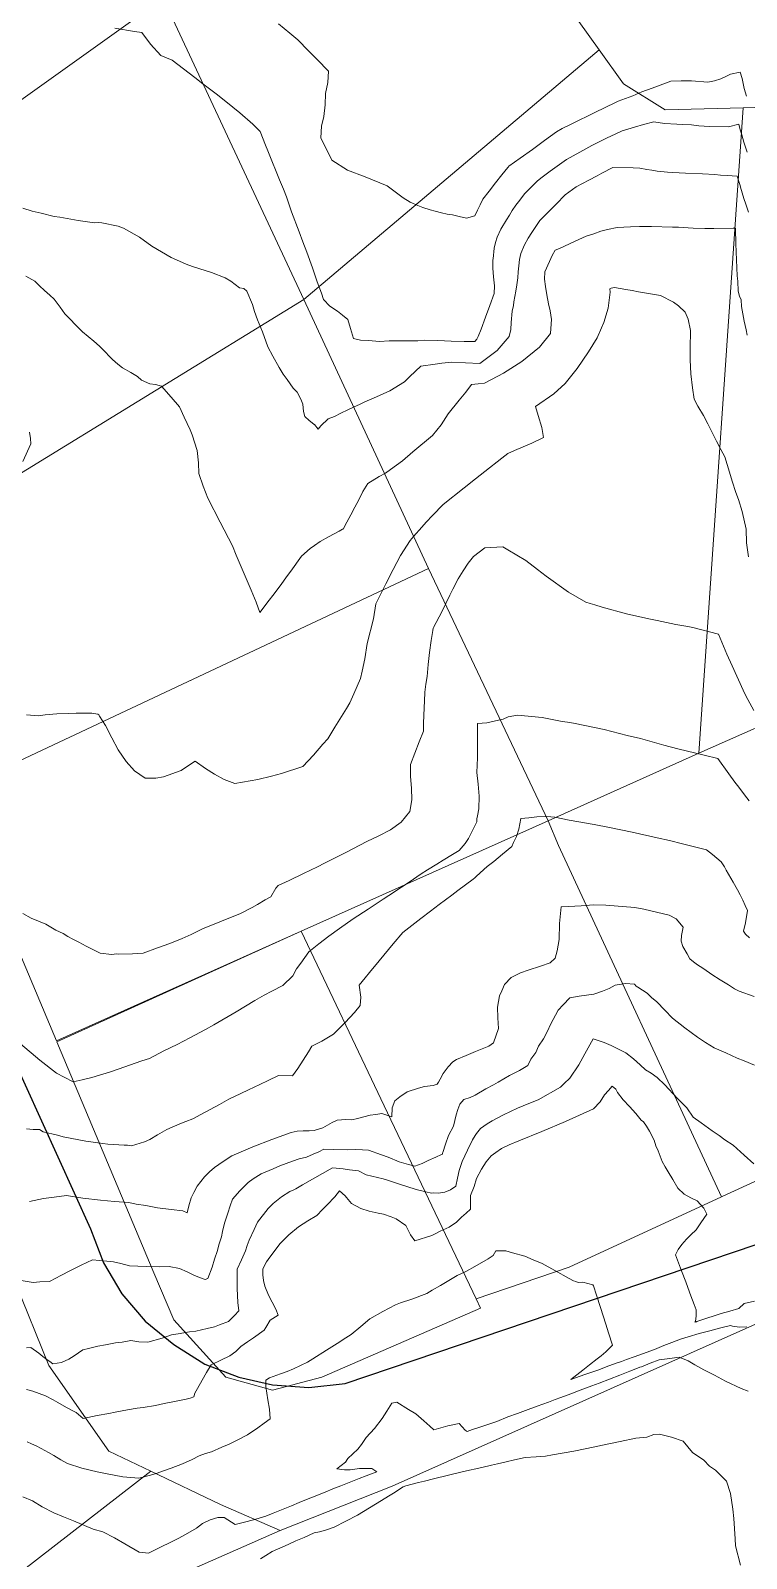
# Model space of a CAD drawing. Header units: inches. Extents: x 11351264 to 11356330, y 6702313 to 6706468.
# Drawn here: x 11352192 to 11352467, y 6705263 to 6705850 of the extents above; entities that cross this region are included whole.
import ezdxf

# ---------------------------------------------------------------- set-up
doc = ezdxf.new("R2010")
doc.units = ezdxf.units.IN
doc.header["$MEASUREMENT"] = 0
doc.layers.add('Shumate_Contours_clip1', color=7, linetype='Continuous', lineweight=0)
doc.layers.add('Shumate_Parcels_clip1', color=7, linetype='Continuous', lineweight=0)
doc.layers.add('Shumate_Streets_clip1', color=7, linetype='Continuous')

msp = doc.modelspace()

# ---------------------------------------------------------------- linework, layer by layer
at = {"layer": 'Shumate_Contours_clip1'}
for points, elevation in [([(11352224.37, 6705851.37), (11352231.85, 6705850.08), (11352234.67, 6705849.76), (11352238.01, 6705845.3), (11352242.06, 6705840.91), (11352246.42, 6705839.06), (11352255.16, 6705832.42), (11352258.24, 6705830.04), (11352263.87, 6705825.75), (11352269.79, 6705820.96), (11352272.39, 6705818.84), (11352277.37, 6705814.41), (11352280.21, 6705811.68), (11352282.28, 6705806.35), (11352283.18, 6705804.26), (11352284.97, 6705799.73), (11352286.18, 6705796.86), (11352287.67, 6705793.11), (11352289.18, 6705789.46), (11352290.37, 6705786.49), (11352292.35, 6705780.76), (11352295.27, 6705773.02), (11352296.66, 6705769.26), (11352298.14, 6705765.23), (11352300.32, 6705759.2), (11352302.24, 6705753.81), (11352303.88, 6705749.45), (11352304.65, 6705746.97), (11352307.03, 6705744.51), (11352310.04, 6705742.58), (11352311.89, 6705740.96), (11352313.94, 6705739.31), (11352314.99, 6705735.91), (11352316.12, 6705732.03), (11352318.9, 6705731.38), (11352321.92, 6705731.27), (11352326.11, 6705730.9), (11352329.83, 6705731.07), (11352332.54, 6705731.12), (11352335.06, 6705731.14), (11352337.58, 6705731.17), (11352340.96, 6705731.19), (11352343.58, 6705731.38), (11352348.61, 6705731.26), (11352353.76, 6705731.04), (11352358.76, 6705730.93), (11352362.84, 6705730.88), (11352363.64, 6705731.81), (11352364.06, 6705732.79), (11352365.28, 6705735.67), (11352366.89, 6705740.23), (11352368.55, 6705744.76), (11352370.2, 6705749.3), (11352370.39, 6705752.33), (11352370.02, 6705755.71), (11352369.73, 6705759.04), (11352369.72, 6705761.76), (11352369.77, 6705762.14), (11352369.79, 6705762.31), (11352369.83, 6705762.73), (11352370.31, 6705766.77), (11352370.77, 6705768.96), (11352371.45, 6705771.01), (11352372.87, 6705774.02), (11352374.98, 6705777.69), (11352376.12, 6705779.51), (11352377.15, 6705781.24), (11352378.56, 6705783.28), (11352380.09, 6705785.3), (11352381.88, 6705787.62), (11352383.44, 6705789.19), (11352385.01, 6705790.79), (11352386.88, 6705792.71), (11352388.74, 6705794.08), (11352391.81, 6705796.35), (11352398.06, 6705800.88), (11352403.18, 6705803.7), (11352407.88, 6705806.29), (11352410.08, 6705807.48), (11352413.44, 6705809.07), (11352417.07, 6705810.73), (11352419.53, 6705811.88), (11352424.22, 6705813.34), (11352427.66, 6705814.35), (11352431.67, 6705815.38), (11352435.74, 6705814.75), (11352440.54, 6705814.44), (11352442.69, 6705814.29), (11352446.12, 6705814.16), (11352449.05, 6705813.89), (11352453.11, 6705813.61), (11352460.34, 6705813.39), (11352464.32, 6705814.53), (11352464.95, 6705812.35), (11352465.51, 6705810.42), (11352466.36, 6705807.56), (11352467.54, 6705803.71)], 1424), ([(11352287.31, 6705853.08), (11352291.6, 6705849.53), (11352294.78, 6705846.97), (11352298.83, 6705842.64), (11352302.21, 6705839.31), (11352306.54, 6705834.87), (11352306.28, 6705830.52), (11352305.34, 6705826.31), (11352305.22, 6705821.95), (11352304.77, 6705817.46), (11352303.86, 6705813.71), (11352303.6, 6705809.21), (11352307.78, 6705800.61), (11352313.85, 6705796.72), (11352320.65, 6705794.15), (11352329.13, 6705790.75), (11352335.2, 6705786.16), (11352337.9, 6705784.53), (11352340.92, 6705783.13), (11352342.83, 6705782.36), (11352345.67, 6705781.47), (11352347.62, 6705780.95), (11352350.01, 6705780.39), (11352352.2, 6705779.91), (11352354.18, 6705779.55), (11352356.74, 6705778.96), (11352359.66, 6705778.33), (11352362.79, 6705779.24), (11352363.89, 6705781.45), (11352364.9, 6705783.49), (11352365.95, 6705785.61), (11352368.39, 6705788.74), (11352370.83, 6705791.86), (11352373.26, 6705794.98), (11352375.47, 6705797.77), (11352375.72, 6705798.07), (11352375.94, 6705798.29), (11352380.29, 6705801.41), (11352384.95, 6705804.79), (11352389.62, 6705808.16), (11352394.29, 6705811.53), (11352396.48, 6705812.76), (11352399.83, 6705814.45), (11352403.23, 6705816.11), (11352405.89, 6705817.45), (11352410.02, 6705819.44), (11352411.95, 6705820.41), (11352418.02, 6705823.33), (11352423.56, 6705825.42), (11352427.11, 6705826.93), (11352430.99, 6705828.35), (11352438.26, 6705830.97), (11352442.2, 6705831.17), (11352446.18, 6705831.16), (11352452.51, 6705830.6), (11352455.03, 6705831.16), (11352457.44, 6705831.9), (11352459.39, 6705832.85), (11352461.21, 6705833.77), (11352464.91, 6705834.53), (11352465.62, 6705832.01), (11352466.44, 6705828.18), (11352467.38, 6705825.18)], 1422), ([(11352188.91, 6705782.18), (11352192.52, 6705781.03), (11352196.01, 6705780.28), (11352200.96, 6705778.95), (11352203.13, 6705778.69), (11352210.27, 6705777.41), (11352216.57, 6705776.46), (11352217.89, 6705776.63), (11352219.34, 6705776.55), (11352225.69, 6705775.18), (11352227.68, 6705774.41), (11352233.78, 6705770.99), (11352238.62, 6705767.58), (11352246.03, 6705763.23), (11352246.87, 6705762.75), (11352251.84, 6705760.6), (11352254.23, 6705759.75), (11352259.52, 6705758.07), (11352261.56, 6705757.41), (11352266.75, 6705755.3), (11352268.95, 6705754.03), (11352272.25, 6705751.55), (11352273.99, 6705751.29), (11352275.12, 6705750.22), (11352277.3, 6705745.12), (11352278.13, 6705742.38), (11352279.24, 6705739.18), (11352281.14, 6705734.55), (11352283.15, 6705728.82), (11352285.11, 6705725.21), (11352287.53, 6705720.88), (11352289.06, 6705718.3), (11352290.63, 6705716.26), (11352292.93, 6705712.98), (11352294.53, 6705711.35), (11352295.85, 6705708.69), (11352296.71, 6705706.8), (11352296.9, 6705703.98), (11352297.41, 6705701.99), (11352299.14, 6705700.46), (11352300.95, 6705699.08), (11352301.07, 6705698.99), (11352301.1, 6705698.96), (11352302.54, 6705697.17), (11352303.6, 6705698.41), (11352306.42, 6705701.07), (11352308.89, 6705702.08), (11352311.28, 6705703.26), (11352313.94, 6705704.64), (11352316.37, 6705705.69), (11352318.47, 6705706.69), (11352320.5, 6705707.61), (11352324.97, 6705709.61), (11352330.12, 6705711.86), (11352335.74, 6705715.36), (11352337.88, 6705717.45), (11352342.04, 6705721.43), (11352347.55, 6705722.21), (11352350.14, 6705722.51), (11352353.99, 6705722.91), (11352359.18, 6705722.65), (11352364.78, 6705722.42), (11352371.45, 6705727.44), (11352376.04, 6705732.74), (11352376.65, 6705735.51), (11352376.8, 6705738.24), (11352377.19, 6705742.49), (11352377.74, 6705744.66), (11352377.83, 6705746.19), (11352378.59, 6705750.19), (11352379.04, 6705752.71), (11352379.37, 6705755.42), (11352379.5, 6705757.65), (11352379.7, 6705760), (11352379.96, 6705762.36), (11352380.54, 6705764.69), (11352381.98, 6705768.03), (11352383.4, 6705770.64), (11352384.72, 6705772.76), (11352387.88, 6705777.45), (11352391.02, 6705780.61), (11352394.12, 6705783.76), (11352397.58, 6705787.27), (11352401.79, 6705790.34), (11352406.72, 6705792.98), (11352409.87, 6705794.64), (11352411.66, 6705795.6), (11352415.9, 6705797.84), (11352423.7, 6705797.7), (11352426.3, 6705797.58), (11352428.94, 6705797.05), (11352430.93, 6705796.74), (11352432.93, 6705796.41), (11352436.91, 6705795.97), (11352438.98, 6705795.87), (11352443.86, 6705795.6), (11352450.35, 6705795.35), (11352455.13, 6705795.05), (11352457.26, 6705794.91), (11352459.92, 6705794.76), (11352463.74, 6705794.53), (11352464.83, 6705790.89), (11352465.04, 6705790.21), (11352465.67, 6705788.1), (11352466.35, 6705785.89), (11352467.02, 6705783.71), (11352468.05, 6705780.59)], 1426), ([(11352190.12, 6705756.03), (11352193.59, 6705754.08), (11352195.34, 6705752.31), (11352197.23, 6705750.51), (11352199.38, 6705748.74), (11352201.05, 6705747.1), (11352203.26, 6705744.03), (11352205.15, 6705741.53), (11352207.18, 6705739.42), (11352209.2, 6705737.29), (11352211.89, 6705734.56), (11352216.25, 6705730.94), (11352218.46, 6705729.05), (11352220.41, 6705727.09), (11352222.57, 6705724.78), (11352223.48, 6705724), (11352225.53, 6705722.13), (11352227.32, 6705720.74), (11352230.56, 6705718.96), (11352233.07, 6705717.39), (11352234.6, 6705715.99), (11352237.8, 6705714.57), (11352239.94, 6705714.34), (11352242.31, 6705713.64), (11352246.06, 6705709.43), (11352249.2, 6705705.7), (11352251.04, 6705701.71), (11352253.28, 6705696.83), (11352254.08, 6705694.94), (11352256.06, 6705688.94), (11352256.57, 6705684.17), (11352256.71, 6705680.08), (11352258.37, 6705675.25), (11352260.12, 6705670.56), (11352264.82, 6705661.35), (11352269.55, 6705652.28), (11352271.03, 6705648.7), (11352272.9, 6705644.15), (11352274.87, 6705639.67), (11352276.85, 6705635.2), (11352278.67, 6705630.61), (11352280.06, 6705626.59), (11352283.73, 6705631.32), (11352285.08, 6705633.18), (11352287.94, 6705636.93), (11352290.8, 6705640.87), (11352292.09, 6705642.58), (11352296.16, 6705648.28), (11352299.51, 6705651.23), (11352301.16, 6705652.38), (11352303.3, 6705653.89), (11352306.59, 6705655.79), (11352310.66, 6705657.95), (11352311.98, 6705658.74), (11352312.18, 6705658.72), (11352313.6, 6705661.38), (11352315.14, 6705664.23), (11352316.69, 6705667.09), (11352318.24, 6705669.93), (11352319.78, 6705673.11), (11352321.63, 6705676.23), (11352326, 6705678.91), (11352328.44, 6705680.26), (11352330.36, 6705681.59), (11352335, 6705684.97), (11352338.92, 6705688.47), (11352346.59, 6705694.73), (11352349.86, 6705698.77), (11352352.52, 6705703.06), (11352356.79, 6705708.36), (11352359.31, 6705711.4), (11352361.55, 6705714.27), (11352364.17, 6705714.62), (11352366.52, 6705714.79), (11352371.72, 6705717.53), (11352373.81, 6705718.72), (11352380.86, 6705723.18), (11352387.64, 6705728.64), (11352391.92, 6705733.92), (11352392.11, 6705735.82), (11352392.32, 6705739.37), (11352391.85, 6705742.62), (11352391.13, 6705745.31), (11352390.53, 6705748.86), (11352390.03, 6705751.98), (11352389.59, 6705754.84), (11352389.71, 6705757.64), (11352391.5, 6705761.63), (11352392.57, 6705763.9), (11352393.67, 6705765.98), (11352395.44, 6705766.68), (11352399.19, 6705768.39), (11352402.84, 6705770.14), (11352405.7, 6705771.36), (11352408.6, 6705772.3), (11352411.29, 6705773.28), (11352413.85, 6705773.96), (11352417.57, 6705774.74), (11352422.75, 6705775.03), (11352426.17, 6705775.11), (11352430.84, 6705775.11), (11352438.86, 6705774.89), (11352441.11, 6705774.84), (11352446.79, 6705774.53), (11352451.29, 6705774.32), (11352454.81, 6705774.32), (11352462.19, 6705774.47), (11352463.04, 6705774.43), (11352463.13, 6705774.18), (11352463.28, 6705768.39), (11352463.5, 6705762.24), (11352463.78, 6705756.16), (11352463.99, 6705754.11), (11352464.16, 6705750.19), (11352464.63, 6705748.32), (11352465.25, 6705746.84), (11352465.45, 6705744.32), (11352466.43, 6705738.72), (11352467.16, 6705735.37), (11352467.64, 6705733.32)], 1428), ([(11352190.36, 6705587.21), (11352194.86, 6705586.89), (11352197.6, 6705587.2), (11352202.03, 6705587.64), (11352206.44, 6705587.82), (11352209.52, 6705587.9), (11352212.58, 6705587.96), (11352215.51, 6705587.85), (11352217.75, 6705587.57), (11352218.15, 6705587.27), (11352218.48, 6705586.76), (11352220.75, 6705583.13), (11352223.23, 6705578.35), (11352225.62, 6705573.79), (11352228.75, 6705569.32), (11352231.95, 6705565.75), (11352236.07, 6705562.85), (11352240.08, 6705562.93), (11352243.11, 6705563.37), (11352249.84, 6705565.82), (11352252.3, 6705567.54), (11352255.31, 6705569.42), (11352259.19, 6705566.61), (11352262.69, 6705564.37), (11352266.4, 6705562.4), (11352270.46, 6705560.79), (11352279.38, 6705562.39), (11352284.62, 6705563.7), (11352288.43, 6705564.74), (11352296.62, 6705567.43), (11352300.81, 6705571.69), (11352304.32, 6705576), (11352306.22, 6705578.02), (11352309.02, 6705582.57), (11352313.52, 6705589.7), (11352314.7, 6705591.88), (11352316.26, 6705595.32), (11352318.87, 6705601.24), (11352319.52, 6705604.05), (11352320.49, 6705608.82), (11352321.45, 6705614.69), (11352323.88, 6705624.17), (11352324.72, 6705629.96), (11352325.75, 6705632.05), (11352328.54, 6705637.69), (11352331.42, 6705643.12), (11352334.29, 6705648.56), (11352337.9, 6705654.33), (11352339.26, 6705655.84), (11352342.39, 6705659.5), (11352344.08, 6705661.42), (11352346.5, 6705663.92), (11352350.68, 6705668.23), (11352358.67, 6705674.57), (11352363.04, 6705677.98), (11352366.71, 6705680.83), (11352373.26, 6705685.97), (11352375.54, 6705687.77), (11352378.08, 6705688.97), (11352384.74, 6705691.8), (11352389.23, 6705693.88), (11352388.64, 6705697.76), (11352387.14, 6705702.38), (11352386.18, 6705705.82), (11352393.21, 6705710.72), (11352397.6, 6705714.65), (11352402.13, 6705720.46), (11352406.55, 6705726.93), (11352409.86, 6705732.32), (11352411.49, 6705736.15), (11352412.42, 6705738.17), (11352414.08, 6705743.71), (11352414.92, 6705749.9), (11352414.79, 6705751.1), (11352415.26, 6705751.38), (11352416.58, 6705751.67), (11352420.92, 6705750.88), (11352423.33, 6705750.44), (11352425.74, 6705750.02), (11352429.57, 6705749.35), (11352431.89, 6705748.96), (11352434.19, 6705748.6), (11352439.25, 6705746.06), (11352441.13, 6705744.55), (11352443.76, 6705742.16), (11352444.92, 6705739.49), (11352445.76, 6705735.09), (11352445.69, 6705728.23), (11352445.66, 6705723.87), (11352445.84, 6705721.17), (11352445.93, 6705718.43), (11352446.57, 6705713.04), (11352447.13, 6705708.68), (11352448.64, 6705706.05), (11352450.79, 6705702.45), (11352452.45, 6705699.23), (11352454.07, 6705695.88), (11352455.82, 6705692.52), (11352457.4, 6705689.36), (11352458.96, 6705686.51), (11352460.77, 6705680.66), (11352461.85, 6705677.2), (11352463.26, 6705672.74), (11352464.2, 6705670.06), (11352465.71, 6705665.42), (11352467.15, 6705658.72), (11352467.29, 6705653.41), (11352468.07, 6705647.99)], 1430), ([(11352191.54, 6705696.04), (11352191.97, 6705693.59), (11352192.01, 6705691.46), (11352188.98, 6705684.68)], 1430), ([(11352189.02, 6705510.81), (11352192.15, 6705509.03), (11352197.83, 6705506.77), (11352201.71, 6705504.44), (11352204.41, 6705503.08), (11352206.25, 6705502.04), (11352208.17, 6705500.97), (11352210.45, 6705499.83), (11352213.26, 6705498.21), (11352218.69, 6705495.62), (11352223.17, 6705495.09), (11352224.99, 6705495.3), (11352225.75, 6705495.22), (11352231.2, 6705495.36), (11352235.3, 6705495.58), (11352240.76, 6705497.58), (11352245.5, 6705499.31), (11352250.29, 6705501.2), (11352253.68, 6705502.81), (11352258.35, 6705505.07), (11352263.24, 6705507.05), (11352267.56, 6705508.77), (11352272.39, 6705510.72), (11352277.17, 6705513.15), (11352279.24, 6705514.27), (11352282.17, 6705516.14), (11352284.35, 6705517.26), (11352286.34, 6705520.54), (11352287.18, 6705521.62), (11352291.36, 6705523.5), (11352296.87, 6705526.2), (11352302.28, 6705528.82), (11352305.05, 6705530.21), (11352313.19, 6705534.28), (11352321.24, 6705538.5), (11352325.85, 6705540.67), (11352330.38, 6705542.98), (11352334.51, 6705545.92), (11352337.76, 6705550.04), (11352338.63, 6705554.58), (11352338.49, 6705559.11), (11352338.08, 6705563.6), (11352338.07, 6705568.14), (11352341.46, 6705576.86), (11352343.05, 6705580.98), (11352343.13, 6705584.13), (11352343.22, 6705586.81), (11352343.33, 6705590.08), (11352343.45, 6705592.51), (11352343.64, 6705595.98), (11352344.01, 6705599.08), (11352344.44, 6705602.03), (11352344.9, 6705606.61), (11352345.39, 6705611.2), (11352346.01, 6705615.8), (11352346.67, 6705619.75), (11352346.83, 6705620.61), (11352346.95, 6705620.9), (11352350.13, 6705626.89), (11352353.2, 6705633.26), (11352354.42, 6705635.61), (11352356.42, 6705639.57), (11352358.32, 6705642.59), (11352360.3, 6705645.63), (11352362.36, 6705648.14), (11352366.7, 6705651.49), (11352373.62, 6705651.92), (11352375.55, 6705650.75), (11352382.38, 6705646.63), (11352386.9, 6705643.12), (11352390.32, 6705640.57), (11352398.83, 6705634.4), (11352405.54, 6705630.63), (11352407.17, 6705630.12), (11352409.01, 6705629.57), (11352411.83, 6705628.7), (11352421.19, 6705626.07), (11352429.73, 6705624.24), (11352432.98, 6705623.49), (11352440.16, 6705622.06), (11352444.77, 6705621.24), (11352446.73, 6705620.81), (11352456.55, 6705618.33), (11352459.78, 6705610.65), (11352461.82, 6705606.05), (11352466.06, 6705596.74), (11352467.11, 6705594.59), (11352470.16, 6705588.88)], 1432), ([(11352188.06, 6705460.75), (11352195.49, 6705454.37), (11352201.85, 6705449.44), (11352204.87, 6705447.88), (11352208.27, 6705446.04), (11352211.78, 6705446.85), (11352215.49, 6705447.7), (11352222.74, 6705449.88), (11352226.01, 6705451.04), (11352229.99, 6705452.44), (11352234.71, 6705454.1), (11352237.69, 6705455.01), (11352243.17, 6705457.95), (11352248.38, 6705460.42), (11352253.24, 6705462.98), (11352259.19, 6705466.23), (11352262.48, 6705467.98), (11352271.04, 6705472.96), (11352278.16, 6705477.42), (11352281.81, 6705479.41), (11352284.71, 6705480.95), (11352288.93, 6705483.17), (11352292.76, 6705486.87), (11352294.22, 6705489.49), (11352295.87, 6705491.77), (11352298.96, 6705496.04), (11352302.88, 6705499.2), (11352306.66, 6705502.12), (11352310.76, 6705505.01), (11352316.05, 6705508.75), (11352321.79, 6705512.56), (11352323.7, 6705513.8), (11352327.57, 6705516.36), (11352329.75, 6705517.77), (11352334.57, 6705520.98), (11352337.54, 6705522.93), (11352342.24, 6705526.08), (11352344.63, 6705527.58), (11352348.15, 6705529.81), (11352350.69, 6705531.33), (11352354.25, 6705533.54), (11352356.76, 6705535.08), (11352359.14, 6705537.76), (11352360.42, 6705539.66), (11352362.05, 6705543.01), (11352363.55, 6705546.13), (11352363.58, 6705547.3), (11352363.8, 6705548.35), (11352364.31, 6705551.04), (11352364.5, 6705556), (11352364.05, 6705560.56), (11352363.58, 6705565.1), (11352363.71, 6705567.93), (11352363.88, 6705570.73), (11352363.84, 6705573.18), (11352363.86, 6705575.6), (11352363.87, 6705578.03), (11352363.82, 6705580.13), (11352363.82, 6705583.98), (11352367.49, 6705584.22), (11352370.81, 6705585.01), (11352373.7, 6705585.63), (11352375.64, 6705586.47), (11352379.23, 6705587.19), (11352388.73, 6705586.2), (11352396.41, 6705584.74), (11352398.5, 6705584.45), (11352400.82, 6705583.99), (11352412.6, 6705581.58), (11352421.48, 6705579.34), (11352426.55, 6705578.09), (11352435.53, 6705575.56), (11352440.93, 6705574.22), (11352451.09, 6705571.74), (11352456.27, 6705570.47), (11352460.55, 6705564.59), (11352462.89, 6705561.41), (11352464.43, 6705559.37), (11352466.59, 6705556.45), (11352468.3, 6705554.16)], 1434), ([(11352190.34, 6705428.05), (11352192.95, 6705427.77), (11352195.39, 6705427.8), (11352196.79, 6705426.79), (11352202.23, 6705425.54), (11352204.52, 6705424.98), (11352213.22, 6705423.25), (11352219.67, 6705422.36), (11352221.67, 6705422.1), (11352228, 6705421.74), (11352229.22, 6705421.68), (11352230.8, 6705421.5), (11352235.76, 6705422.98), (11352237.76, 6705423.92), (11352240.82, 6705425.64), (11352244.32, 6705427.79), (11352249.39, 6705429.94), (11352251.67, 6705430.8), (11352254.3, 6705431.88), (11352257.4, 6705433.57), (11352264.56, 6705437.35), (11352268.25, 6705439.36), (11352272.85, 6705441.58), (11352275.8, 6705443), (11352280.09, 6705445), (11352283.32, 6705446.56), (11352287.31, 6705448.47), (11352292.67, 6705448.43), (11352294.78, 6705451.27), (11352296.76, 6705454.47), (11352298.78, 6705457.58), (11352300.15, 6705459.74), (11352303.99, 6705461.72), (11352308.4, 6705464.43), (11352312.94, 6705468.85), (11352316.53, 6705472.72), (11352318.67, 6705475.47), (11352318.91, 6705478.64), (11352318.32, 6705483.33), (11352320.62, 6705486.04), (11352322.32, 6705488.15), (11352326.03, 6705492.63), (11352331.45, 6705499.11), (11352335.15, 6705503.5), (11352337.48, 6705505.27), (11352342.01, 6705508.94), (11352345.79, 6705511.76), (11352349.07, 6705514.31), (11352353.98, 6705517.95), (11352356.26, 6705519.63), (11352362.12, 6705523.99), (11352362.81, 6705524.53), (11352363.46, 6705525.19), (11352367.58, 6705528.86), (11352370.11, 6705530.9), (11352373.52, 6705533.64), (11352377, 6705536.59), (11352377.66, 6705538.11), (11352378.8, 6705540.4), (11352379.69, 6705543.34), (11352380.54, 6705547.38), (11352383.62, 6705547.66), (11352386.68, 6705547.98), (11352390.5, 6705548.09), (11352393.61, 6705547.84), (11352399.17, 6705546.77), (11352408.72, 6705545.08), (11352414.57, 6705543.98), (11352423.31, 6705542.17), (11352432.97, 6705539.97), (11352437.73, 6705538.96), (11352442.69, 6705537.67), (11352451.93, 6705535.34), (11352454.27, 6705533.57), (11352457.58, 6705530.71), (11352458.91, 6705528.8), (11352459.53, 6705527.51), (11352462.15, 6705522.92), (11352463.83, 6705519.98), (11352464.86, 6705518.04), (11352465.9, 6705516.01), (11352466.8, 6705513.89), (11352467.67, 6705512), (11352466.96, 6705507.28), (11352466.22, 6705503.98), (11352466.96, 6705502.92), (11352468.54, 6705501.51)], 1436), ([(11352191.58, 6705400.11), (11352196.94, 6705401.14), (11352201.01, 6705401.68), (11352205.72, 6705402.42), (11352212.04, 6705401.29), (11352218.88, 6705400.53), (11352224.28, 6705400.08), (11352229.68, 6705399.64), (11352232.52, 6705399.02), (11352236.32, 6705398.46), (11352240.79, 6705397.64), (11352245.97, 6705396.97), (11352250.54, 6705396.45), (11352252.19, 6705395.69), (11352252.87, 6705398.44), (11352253.74, 6705401.49), (11352254.78, 6705403.52), (11352256.03, 6705405.97), (11352257.46, 6705407.75), (11352258.87, 6705409.54), (11352260.77, 6705411.41), (11352262.66, 6705413.17), (11352266.03, 6705415.46), (11352269.33, 6705417.61), (11352277.42, 6705421.07), (11352284.78, 6705423.85), (11352292.15, 6705426.53), (11352294.44, 6705427.13), (11352296.75, 6705427.27), (11352299.07, 6705427.23), (11352301.07, 6705427.3), (11352301.73, 6705427.57), (11352304.39, 6705428.41), (11352308.01, 6705430.44), (11352309.83, 6705431.35), (11352313.21, 6705431.63), (11352315.48, 6705431.47), (11352317.7, 6705431.99), (11352322.56, 6705433.31), (11352324.79, 6705433.56), (11352327.09, 6705433.95), (11352330.9, 6705432.58), (11352331.03, 6705436.14), (11352332, 6705438.71), (11352333.96, 6705440.28), (11352336.82, 6705442.23), (11352341.21, 6705443.63), (11352343.47, 6705444.29), (11352346.75, 6705444.65), (11352348.3, 6705445.16), (11352348.91, 6705445.97), (11352349.54, 6705447.15), (11352350.62, 6705449.27), (11352352.51, 6705451.86), (11352354.3, 6705453.82), (11352355.81, 6705454.61), (11352359.47, 6705456.16), (11352363.13, 6705457.7), (11352368.23, 6705459.85), (11352369.99, 6705461.14), (11352371.98, 6705466.54), (11352371.67, 6705470.73), (11352371.58, 6705474.83), (11352372.32, 6705479.18), (11352373.18, 6705481.08), (11352374.21, 6705483.49), (11352376.82, 6705486.23), (11352380.4, 6705487.99), (11352383.37, 6705489), (11352388.13, 6705490.54), (11352391.76, 6705491.89), (11352393.72, 6705493.61), (11352394.46, 6705496.47), (11352395.23, 6705500.87), (11352395.39, 6705507), (11352396.05, 6705513.35), (11352398.81, 6705513.58), (11352403.74, 6705513.77), (11352408.65, 6705514.23), (11352413.18, 6705514.02), (11352424.35, 6705513.09), (11352427.86, 6705512.48), (11352437.54, 6705510.2), (11352440.25, 6705508.81), (11352443.02, 6705505.58), (11352442.36, 6705502.42), (11352442.21, 6705500.24), (11352442.85, 6705498.2), (11352444.45, 6705495.32), (11352445.52, 6705493.44), (11352447.55, 6705491.79), (11352447.88, 6705491.55), (11352448.11, 6705491.39), (11352450.87, 6705489.5), (11352454.05, 6705487.42), (11352457.24, 6705485.33), (11352460.42, 6705483.41), (11352462.71, 6705481.9), (11352464.48, 6705480.94), (11352470.27, 6705478.92)], 1438), ([(11352187.56, 6705369.8), (11352192.93, 6705368.95), (11352195.49, 6705369.16), (11352199.16, 6705369.31), (11352201.6, 6705370.57), (11352203.54, 6705371.6), (11352207.28, 6705373.54), (11352211.36, 6705375.58), (11352215.8, 6705377.67), (11352218.42, 6705377.39), (11352221.21, 6705377.06), (11352223.82, 6705376.81), (11352226.61, 6705376.18), (11352230.05, 6705375.28), (11352236.41, 6705375), (11352241.58, 6705374.92), (11352245.24, 6705375.02), (11352249.25, 6705374.32), (11352252.13, 6705373), (11352254.96, 6705371.59), (11352257.24, 6705370.74), (11352259.12, 6705370.05), (11352260.12, 6705370.4), (11352261.73, 6705374.83), (11352262.71, 6705377.84), (11352263.79, 6705381.18), (11352264.4, 6705383.39), (11352265.33, 6705386.52), (11352265.71, 6705388.51), (11352266.52, 6705391.67), (11352267.84, 6705395.61), (11352268.68, 6705398.41), (11352269.6, 6705400.95), (11352272.47, 6705404.11), (11352275.66, 6705407.34), (11352277.59, 6705408.77), (11352280.66, 6705410.65), (11352285.3, 6705412.66), (11352287.8, 6705413.82), (11352292.66, 6705415.6), (11352295.3, 6705416.46), (11352298.04, 6705417.11), (11352300.7, 6705418.25), (11352302.84, 6705419.2), (11352304.72, 6705420.15), (11352308.64, 6705420), (11352313.9, 6705419.92), (11352316.99, 6705420.11), (11352319.66, 6705419.89), (11352321.89, 6705419.75), (11352326.98, 6705417.94), (11352329.54, 6705417.04), (11352333.73, 6705415.33), (11352337.31, 6705414.27), (11352339.78, 6705413.68), (11352342.54, 6705414.65), (11352344.93, 6705415.77), (11352347.78, 6705417.07), (11352350.03, 6705418.13), (11352350.33, 6705418.26), (11352350.43, 6705418.58), (11352350.57, 6705418.94), (11352351.53, 6705422.1), (11352352.7, 6705425.5), (11352354.59, 6705429.07), (11352355.18, 6705431.18), (11352355.69, 6705433.33), (11352356.29, 6705435.43), (11352357.03, 6705437.49), (11352358.64, 6705439.23), (11352360.99, 6705440.09), (11352362.92, 6705441.01), (11352367.11, 6705443.36), (11352369.99, 6705444.93), (11352371.77, 6705445.9), (11352376.19, 6705448.46), (11352379.99, 6705450.47), (11352383.15, 6705452.41), (11352384.38, 6705454.84), (11352386.28, 6705457.34), (11352387.37, 6705459.74), (11352389.27, 6705462.6), (11352390.82, 6705465.51), (11352391.99, 6705468.18), (11352394.87, 6705473.67), (11352396.76, 6705475.76), (11352399.34, 6705478.45), (11352402.94, 6705478.99), (11352405.76, 6705479.42), (11352408.62, 6705479.75), (11352411.96, 6705480.91), (11352414.48, 6705481.97), (11352416.83, 6705483.32), (11352420.78, 6705483.95), (11352424.25, 6705483.7), (11352424.82, 6705482.9), (11352425.54, 6705482.54), (11352429.1, 6705480.16), (11352430.84, 6705478.58), (11352432.82, 6705476.91), (11352435.93, 6705473.68), (11352438.88, 6705470.63), (11352443.6, 6705466.81), (11352448.51, 6705463.32), (11352451.61, 6705461.17), (11352454.88, 6705459.15), (11352459.34, 6705457.25), (11352463.74, 6705455.23), (11352466.47, 6705454.11), (11352470.42, 6705452.5)], 1440), ([(11352190.36, 6705343.8), (11352192.04, 6705343.92), (11352195.08, 6705341.77), (11352196.65, 6705340.41), (11352198.34, 6705339.1), (11352199.37, 6705338.53), (11352200.47, 6705337.57), (11352203.79, 6705338.09), (11352206.66, 6705339.41), (11352208.69, 6705340.72), (11352212.09, 6705343.04), (11352214.17, 6705343.52), (11352217.85, 6705344.38), (11352220.78, 6705344.94), (11352224.64, 6705345.62), (11352227.15, 6705345.92), (11352230.51, 6705346.54), (11352233.62, 6705346.12), (11352236.98, 6705345.88), (11352242.54, 6705347.46), (11352246.14, 6705348.72), (11352248.67, 6705349.1), (11352253.11, 6705349.85), (11352255.52, 6705350.22), (11352259.9, 6705351.16), (11352262.69, 6705351.83), (11352264.63, 6705352.61), (11352268.02, 6705353.91), (11352270.34, 6705356.22), (11352272.04, 6705357.99), (11352271.71, 6705361.26), (11352271.53, 6705363.85), (11352271.43, 6705366.52), (11352271.37, 6705370.28), (11352271.46, 6705374.08), (11352273.06, 6705377.55), (11352274.56, 6705381.07), (11352275.27, 6705383.13), (11352276.03, 6705385.22), (11352277.88, 6705389.26), (11352279.28, 6705392.1), (11352283.34, 6705397.32), (11352285.25, 6705399.29), (11352288.49, 6705401.8), (11352291.7, 6705403.86), (11352293.17, 6705404.54), (11352293.94, 6705404.94), (11352296.48, 6705406.46), (11352300.38, 6705408.63), (11352304.27, 6705410.81), (11352308.12, 6705413.05), (11352312.18, 6705412.61), (11352314.58, 6705412.28), (11352318.05, 6705411.86), (11352321, 6705410.36), (11352327.52, 6705408.74), (11352329.58, 6705408.11), (11352333.9, 6705406.69), (11352336.69, 6705405.81), (11352340.3, 6705404.73), (11352344, 6705403.81), (11352346.14, 6705403.21), (11352346.79, 6705403.34), (11352348.86, 6705403.25), (11352351.29, 6705403.63), (11352353.5, 6705404.54), (11352355.48, 6705405.99), (11352356.13, 6705409.07), (11352356.86, 6705411.96), (11352358.01, 6705415.5), (11352359.95, 6705419.83), (11352361.96, 6705423.72), (11352362.91, 6705425.4), (11352363.42, 6705426.16), (11352365.01, 6705428.13), (11352367.51, 6705429.99), (11352369.51, 6705431.07), (11352373.89, 6705433.44), (11352379.22, 6705435.95), (11352383.62, 6705437.79), (11352387.23, 6705439.13), (11352395.78, 6705444.03), (11352397.18, 6705445.45), (11352399.31, 6705447.55), (11352402.81, 6705452.57), (11352405.08, 6705456.88), (11352408.35, 6705462.62), (11352412.53, 6705461.23), (11352415.29, 6705460.03), (11352420.93, 6705457.3), (11352423.92, 6705454.88), (11352426.37, 6705452.67), (11352428.44, 6705450.75), (11352430.69, 6705449.38), (11352432.95, 6705447.78), (11352435.91, 6705444.92), (11352437.4, 6705443.24), (11352440.82, 6705439.71), (11352444.4, 6705436.14), (11352446.81, 6705432.49), (11352449.87, 6705430.3), (11352454.08, 6705427.23), (11352456.81, 6705425.39), (11352458.95, 6705423.78), (11352462.19, 6705421.75), (11352466.46, 6705417.89), (11352470.14, 6705414.5)], 1442), ([(11352190.37, 6705327.72), (11352192.8, 6705327.05), (11352197.74, 6705325.25), (11352200.6, 6705323.76), (11352202.48, 6705322.76), (11352205.71, 6705320.8), (11352209, 6705319.11), (11352209.42, 6705318.91), (11352212.21, 6705316.62), (11352217.52, 6705317.69), (11352221.98, 6705318.53), (11352224.5, 6705318.96), (11352229.18, 6705319.85), (11352232.96, 6705320.5), (11352235.2, 6705320.87), (11352240.02, 6705321.64), (11352243.31, 6705322.29), (11352246.6, 6705322.95), (11352251.79, 6705324.07), (11352253.33, 6705324.45), (11352254.68, 6705324.9), (11352255.14, 6705326.3), (11352256.14, 6705328.1), (11352257.91, 6705331.36), (11352259.56, 6705334.23), (11352261.38, 6705337.24), (11352265.17, 6705338.96), (11352268.54, 6705340.62), (11352270.89, 6705342.39), (11352272.86, 6705344.21), (11352275.35, 6705346.02), (11352277.72, 6705347.55), (11352281.82, 6705350.57), (11352282.4, 6705351.53), (11352284.1, 6705354.37), (11352287.12, 6705356.28), (11352286.31, 6705358.67), (11352284.86, 6705361.29), (11352283.42, 6705363.99), (11352282.1, 6705367.53), (11352281.5, 6705369.72), (11352281.32, 6705371.9), (11352281.23, 6705374.1), (11352282.65, 6705376.84), (11352284.02, 6705378.59), (11352285.68, 6705380.8), (11352287.88, 6705383.71), (11352291.25, 6705387.29), (11352294.99, 6705390.25), (11352298.57, 6705392.62), (11352302.08, 6705394.68), (11352304.21, 6705396.92), (11352306.05, 6705398.8), (11352308.94, 6705401.87), (11352310.76, 6705404.13), (11352312.89, 6705402.24), (11352313.48, 6705401.59), (11352315.34, 6705399.24), (11352319.03, 6705397.35), (11352322.22, 6705396.34), (11352325.61, 6705395.62), (11352327.74, 6705395.13), (11352330.62, 6705394.15), (11352332.62, 6705393.38), (11352336.31, 6705390.79), (11352338.12, 6705387.29), (11352339.71, 6705384.92), (11352346.31, 6705386.93), (11352347.85, 6705387.79), (11352349.49, 6705388.6), (11352352.98, 6705390.15), (11352355.8, 6705392.1), (11352357.74, 6705393.97), (11352359.53, 6705395.56), (11352361.11, 6705397.04), (11352361.16, 6705399.51), (11352361.17, 6705402.35), (11352362.56, 6705405.82), (11352363.46, 6705408.95), (11352365.34, 6705412.53), (11352367.14, 6705415.28), (11352369.13, 6705417.56), (11352370.94, 6705418.88), (11352373.14, 6705420.47), (11352376.09, 6705421.8), (11352379.79, 6705423.34), (11352388.65, 6705426.92), (11352397.67, 6705430.85), (11352408.43, 6705435.64), (11352410.98, 6705438.45), (11352412.75, 6705441.04), (11352414.19, 6705442.71), (11352415.6, 6705444.42), (11352417.12, 6705443.22), (11352417.73, 6705441.99), (11352419.87, 6705439.17), (11352422.29, 6705436.63), (11352424.74, 6705433.95), (11352426.85, 6705431.39), (11352427.7, 6705430.64), (11352428.81, 6705429.06), (11352430.02, 6705427.11), (11352431.8, 6705423.67), (11352432.5, 6705421.46), (11352433.35, 6705419.56), (11352434.9, 6705415.45), (11352436.07, 6705413.44), (11352437.18, 6705411.41), (11352438.96, 6705408.5), (11352440.87, 6705405.2), (11352443.38, 6705402.87), (11352445.86, 6705401.44), (11352448.3, 6705400.26), (11352450.94, 6705397.44), (11352452.02, 6705395.15), (11352449.75, 6705391.89), (11352447.91, 6705389.2), (11352445.89, 6705387.27), (11352444.3, 6705385.54), (11352442.43, 6705383.5), (11352441.02, 6705381.64), (11352440.01, 6705379.52), (11352442.29, 6705373.41), (11352443.94, 6705369.09), (11352444.75, 6705366.94), (11352445.97, 6705363.74), (11352447.21, 6705360.47), (11352448, 6705358.39), (11352447.91, 6705356.08), (11352447.65, 6705353.92), (11352447.48, 6705353.6), (11352448.04, 6705353.8), (11352448.23, 6705353.86), (11352451.69, 6705355.05), (11352455.26, 6705356.24), (11352457.64, 6705356.99), (11352460.85, 6705357.85), (11352464.41, 6705358.85), (11352466.43, 6705360.86), (11352470.43, 6705361.66)], 1444), ([(11352190.59, 6705307.62), (11352192.29, 6705306.83), (11352194.14, 6705306), (11352195.98, 6705305.03), (11352198.86, 6705303.51), (11352200.85, 6705302.36), (11352203.56, 6705300.73), (11352206.2, 6705299.32), (11352211.67, 6705297.42), (11352217.52, 6705296.04), (11352221.37, 6705295.34), (11352227.44, 6705294.19), (11352233.58, 6705293.56), (11352238.03, 6705294.83), (11352240.28, 6705295.45), (11352243.5, 6705296.54), (11352246, 6705297.45), (11352250.32, 6705299.13), (11352254.04, 6705300.84), (11352256.75, 6705302.25), (11352259.26, 6705303.07), (11352261.54, 6705303.81), (11352265.52, 6705305.5), (11352268.29, 6705306.7), (11352271.15, 6705308.1), (11352275.37, 6705310.31), (11352279.39, 6705313), (11352281.85, 6705314.72), (11352284.04, 6705316.44), (11352283.8, 6705320.11), (11352283.22, 6705323.81), (11352282.4, 6705328.85), (11352282.49, 6705331.29), (11352283.88, 6705332.16), (11352288.07, 6705333.72), (11352290.58, 6705334.69), (11352293.06, 6705335.68), (11352298.4, 6705338.25), (11352300.46, 6705339.55), (11352305.78, 6705342.9), (11352309.81, 6705345.46), (11352313.19, 6705347.64), (11352315.2, 6705348.94), (11352318.95, 6705351.99), (11352322.39, 6705354.94), (11352327.46, 6705357.77), (11352332.3, 6705360.33), (11352334.29, 6705361.01), (11352338.58, 6705362.49), (11352344.36, 6705364.71), (11352346.39, 6705365.88), (11352349.62, 6705367.79), (11352356.03, 6705371.61), (11352359.56, 6705373.29), (11352362.82, 6705374.99), (11352368, 6705377.98), (11352369.83, 6705379.23), (11352370.93, 6705381.08), (11352374.8, 6705381.03), (11352377.27, 6705380.35), (11352382.1, 6705379.05), (11352385.22, 6705377.63), (11352388.78, 6705376.2), (11352393.56, 6705373.52), (11352399.15, 6705370.48), (11352400.74, 6705369.51), (11352401.62, 6705369.28), (11352402.51, 6705368.9), (11352404.43, 6705368.96), (11352408.18, 6705367.94), (11352408.45, 6705367.56), (11352409.58, 6705363.97), (11352411.14, 6705359.25), (11352413.23, 6705352.86), (11352414.28, 6705349.59), (11352415.74, 6705344.82), (11352413.22, 6705342.16), (11352411.44, 6705340.73), (11352409.86, 6705339.48), (11352406.91, 6705337.18), (11352404.36, 6705335.2), (11352399.76, 6705331.54), (11352405.19, 6705333.46), (11352407.39, 6705334.23), (11352410.53, 6705335.36), (11352413.31, 6705336.39), (11352417.22, 6705337.81), (11352419.21, 6705338.53), (11352421.12, 6705339.23), (11352424.08, 6705340.31), (11352427.34, 6705341.51), (11352431.89, 6705343.18), (11352435.55, 6705344.6), (11352438.58, 6705345.79), (11352442, 6705347.04), (11352444.91, 6705348.04), (11352449.1, 6705349.21), (11352453.27, 6705350.35), (11352457.41, 6705351.44), (11352461.17, 6705352.38), (11352461.98, 6705352.12), (11352464.59, 6705351.77), (11352467.43, 6705351.85)], 1446), ([(11352188.96, 6705286.49), (11352192.66, 6705284.86), (11352196.42, 6705282.55), (11352200.87, 6705280.32), (11352204.62, 6705278.71), (11352208.39, 6705277.16), (11352216.01, 6705273.96), (11352219.76, 6705272.98), (11352224.18, 6705270.68), (11352228.2, 6705268.3), (11352233.74, 6705265.21), (11352237.25, 6705264.74), (11352240.91, 6705266.53), (11352242.97, 6705267.57), (11352244.89, 6705268.52), (11352248.91, 6705270.56), (11352252.4, 6705272.44), (11352255.82, 6705274.36), (11352258.05, 6705276.16), (11352260.99, 6705277.58), (11352263.91, 6705278.51), (11352266.35, 6705278.45), (11352270.67, 6705275.8), (11352275.28, 6705276.98), (11352278.58, 6705277.87), (11352282.37, 6705278.96), (11352285.26, 6705280.16), (11352287.83, 6705281.2), (11352292.31, 6705283), (11352295.25, 6705284.2), (11352297.46, 6705285.12), (11352299.68, 6705286.04), (11352305.2, 6705288.29), (11352308.23, 6705289.48), (11352311.26, 6705290.66), (11352315.75, 6705292.41), (11352318.36, 6705293.47), (11352321.07, 6705294.46), (11352325.09, 6705296.03), (11352323.25, 6705297.38), (11352320.98, 6705297.38), (11352318.44, 6705297.29), (11352314.91, 6705296.87), (11352312.67, 6705296.86), (11352309.75, 6705297.2), (11352313.02, 6705299.79), (11352313.98, 6705301.2), (11352317.76, 6705304.8), (11352319.23, 6705306.59), (11352321.05, 6705309.23), (11352324.19, 6705312.77), (11352327.12, 6705316.54), (11352329.01, 6705319.46), (11352330.89, 6705322.43), (11352332.78, 6705322.89), (11352337.37, 6705320.06), (11352340.15, 6705318.37), (11352343.27, 6705315.66), (11352345.52, 6705313.59), (11352347.07, 6705312.24), (11352352.44, 6705313.78), (11352356.86, 6705314.62), (11352359.13, 6705312.04), (11352359.86, 6705311.58), (11352361.95, 6705312.4), (11352364.77, 6705313.28), (11352367.1, 6705314.03), (11352371.27, 6705315.45), (11352375.47, 6705317.22), (11352379.19, 6705318.56), (11352382.33, 6705319.69), (11352386.74, 6705321.3), (11352391.14, 6705322.92), (11352393.76, 6705323.87), (11352395.96, 6705324.67), (11352399.79, 6705326.11), (11352403.38, 6705327.47), (11352407.86, 6705329.18), (11352410.65, 6705330.22), (11352414.6, 6705331.74), (11352418.54, 6705333.27), (11352422.49, 6705334.8), (11352425.38, 6705335.93), (11352426.25, 6705336.26), (11352426.89, 6705336.5), (11352430.21, 6705337.81), (11352433.71, 6705339.19), (11352437.85, 6705339.7), (11352441.45, 6705340.15), (11352444.87, 6705338.7), (11352447.49, 6705337.19), (11352450.89, 6705335.32), (11352455.02, 6705333.27), (11352459.31, 6705330.92), (11352465.3, 6705328.16), (11352467.96, 6705327.1)], 1448), ([(11352280.39, 6705262.56), (11352282.4, 6705263.91), (11352284.93, 6705265.44), (11352286.87, 6705266.33), (11352291.07, 6705268.13), (11352294.01, 6705269.52), (11352297.23, 6705270.86), (11352301.06, 6705272.6), (11352303.11, 6705273.02), (11352305.37, 6705273.61), (11352308.69, 6705274.72), (11352317.69, 6705279.41), (11352322.31, 6705282.21), (11352326.96, 6705284.98), (11352329.62, 6705286.71), (11352331.56, 6705287.79), (11352335.32, 6705290.33), (11352336.27, 6705290.62), (11352341.11, 6705291.95), (11352343.49, 6705292.52), (11352346.88, 6705293.43), (11352352.66, 6705294.83), (11352358.45, 6705296.19), (11352365.55, 6705297.79), (11352369.28, 6705298.65), (11352371.55, 6705299.18), (11352374.84, 6705299.93), (11352378.13, 6705300.67), (11352382.13, 6705301.6), (11352386.42, 6705301.83), (11352389.99, 6705302.09), (11352392.67, 6705302.6), (11352400.91, 6705304.05), (11352408.96, 6705305.7), (11352411.9, 6705306.28), (11352418.77, 6705307.77), (11352424.72, 6705309.01), (11352429.05, 6705309.42), (11352431.63, 6705310.42), (11352433.84, 6705310.56), (11352438.48, 6705309.39), (11352443.01, 6705307.85), (11352446.57, 6705303.52), (11352450.9, 6705300.58), (11352453.15, 6705298.29), (11352455.46, 6705296.76), (11352459.66, 6705292.49), (11352461.23, 6705287.76), (11352462.11, 6705281.74), (11352462.47, 6705278.11), (11352462.96, 6705270.34), (11352463.14, 6705267.54), (11352465.01, 6705260.12)], 1450)]:
    msp.add_lwpolyline(points, dxfattribs=dict(at, elevation=elevation))
at = {"layer": 'Shumate_Parcels_clip1'}
for points in [[(11352243, 6705863), (11352072.66, 6705741.3), (11352059, 6705761.5), (11352038, 6705798), (11352039, 6705830.5), (11352053, 6705854.5), (11352168, 6705967), (11352187, 6705985), (11352187.1, 6705985.1)], [(11352410.67, 6705843.05), (11352297, 6705747), (11352243, 6705863), (11352374.8, 6705970.96), (11352389, 6705952.5), (11352407, 6705924.5), (11352405, 6705913), (11352396, 6705892.5), (11352395, 6705865)], [(11352297, 6705747), (11352126.54, 6705642.43), (11352123, 6705651), (11352083, 6705726), (11352072.66, 6705741.3), (11352243, 6705863)], [(11352466.03, 6705820.77), (11352449, 6705572.5), (11352391, 6705546.5), (11352345, 6705643.5), (11352297, 6705747), (11352410.67, 6705843.05), (11352420, 6705830), (11352436, 6705820)], [(11352609, 6705776), (11352519, 6705603.5), (11352492, 6705591.5), (11352449, 6705572.5), (11352466.03, 6705820.77), (11352475, 6705821), (11352505.66, 6705842.27)], [(11352345, 6705643.5), (11352161.62, 6705557.43), (11352126.54, 6705642.43), (11352297, 6705747)], [(11352391, 6705546.5), (11352296, 6705504), (11352201.86, 6705461.83), (11352162, 6705556.5), (11352161.62, 6705557.43), (11352345, 6705643.5)], [(11352555.98, 6705446.99), (11352458, 6705402), (11352457.76, 6705401.89), (11352395, 6705537), (11352391, 6705546.5), (11352449, 6705572.5), (11352492, 6705591.5)], [(11352457.76, 6705401.89), (11352399.13, 6705374.78), (11352363.29, 6705362.6), (11352327.98, 6705436.8), (11352296, 6705504), (11352391, 6705546.5), (11352395, 6705537)], [(11352363.29, 6705362.6), (11352365, 6705359), (11352304, 6705332.5), (11352285, 6705327.5), (11352267, 6705332.5), (11352247, 6705354.5), (11352239.38, 6705372.62), (11352202, 6705461.5), (11352296, 6705504), (11352327.98, 6705436.8)], [(11352238.24, 6705296.26), (11352097, 6705187), (11352047, 6705309), (11352185.98, 6705369.05), (11352186, 6705369), (11352199, 6705337), (11352222, 6705304)], [(11352542, 6705221), (11352516, 6705209), (11352438, 6705173.5), (11352375, 6705145), (11352294, 6705107.5), (11352230, 6705248), (11352288, 6705273.5), (11352331, 6705290.5), (11352477.76, 6705355.95)], [(11352288, 6705273.5), (11352230, 6705248), (11352294, 6705107.5), (11352156, 6705044), (11352134, 6705097), (11352097, 6705187), (11352238.24, 6705296.26), (11352265, 6705283.5)]]:
    msp.add_lwpolyline(points, close=True, dxfattribs=at)
at = {"layer": 'Shumate_Streets_clip1', "color": 4}
msp.add_lwpolyline([(11352108, 6705625), (11352215, 6705389.5), (11352220, 6705376.5), (11352227, 6705364.5), (11352236, 6705354), (11352247, 6705345), (11352259, 6705337.5), (11352272, 6705332.5), (11352285, 6705329.5), (11352299, 6705328.5), (11352313, 6705330), (11352471, 6705383.5)], dxfattribs=at)

doc.saveas('drawing.dxf')
